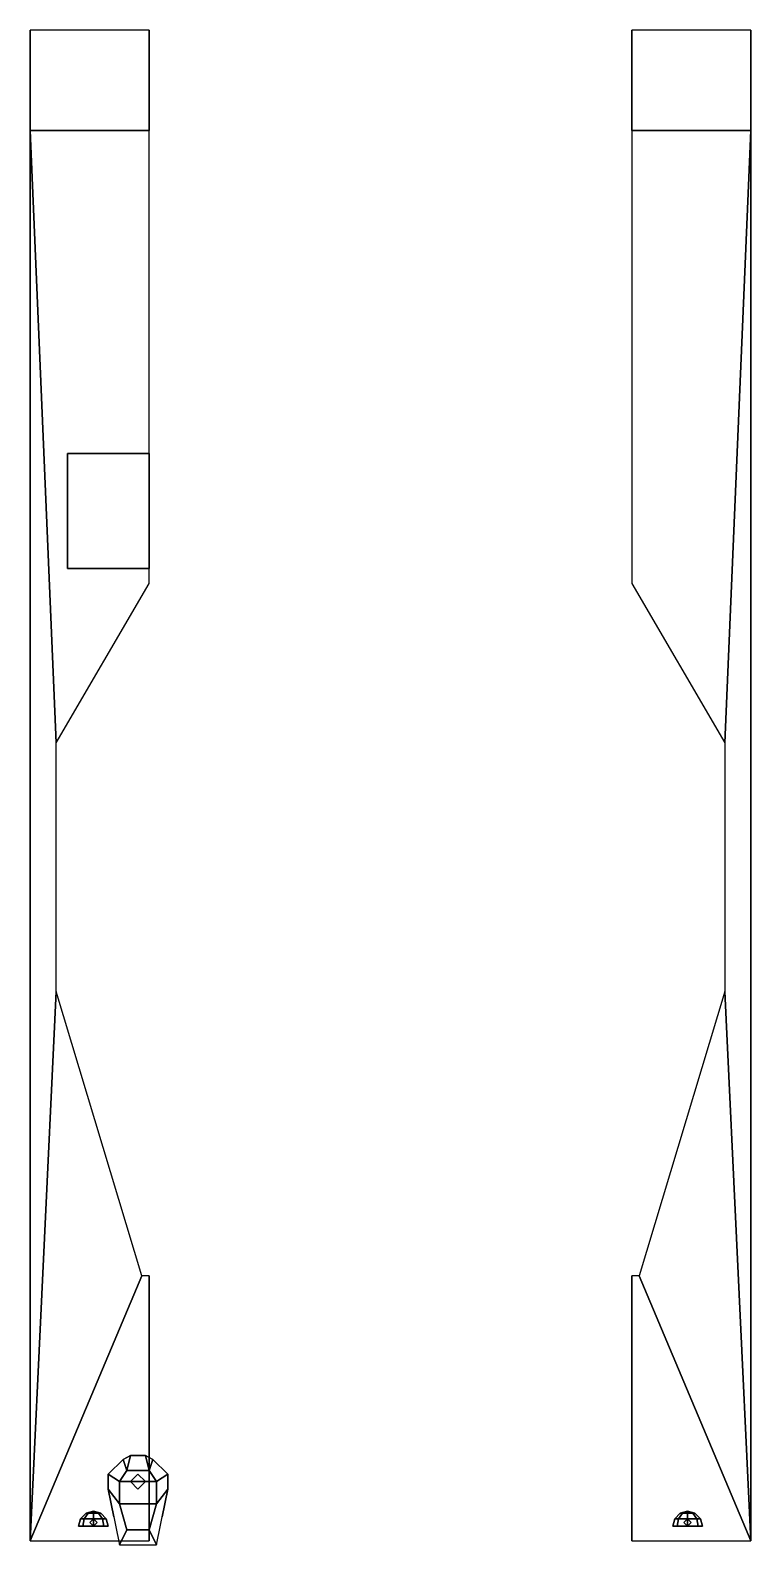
# Model space of a CAD drawing. Extents: x -0.97 to 0.97, y -1.91 to 2.17.
import ezdxf

# ---------------------------------------------------------------- set-up
doc = ezdxf.new("R2010")
doc.units = 0
doc.layers.add('FENDERS', color=6, linetype='CONTINUOUS')

msp = doc.modelspace()

# ---------------------------------------------------------------- linework, layer by layer
at = {"layer": 'FENDERS'}
for points in [[(-0.97, 1.9, 0.92), (-0.65, 1.9, 0.92), (-0.65, 2.17, 0.61), (-0.97, 2.17, 0.61)], [(-0.97, 1.9, 0.88), (-0.97, 1.9, 0.92), (-0.97, 2.17, 0.61), (-0.97, 2.16, 0.58)], [(-0.65, 1.9, 0.92), (-0.65, 1.9, 0.88), (-0.65, 2.16, 0.58), (-0.65, 2.17, 0.61)], [(0.65, 1.9, 0.92), (0.97, 1.9, 0.92), (0.97, 2.17, 0.61), (0.65, 2.17, 0.61)], [(0.65, 1.9, 0.88), (0.65, 1.9, 0.92), (0.65, 2.17, 0.61), (0.65, 2.16, 0.58)], [(0.97, 1.9, 0.92), (0.97, 1.9, 0.88), (0.97, 2.16, 0.58), (0.97, 2.17, 0.61)], [(-0.9, 0.25, 0.92), (-0.65, 0.68, 0.92), (-0.65, 1.9, 0.92), (-0.97, 1.9, 0.92)], [(-0.97, -1.9, 0.88), (-0.97, -1.9, 0.92), (-0.97, 1.9, 0.92), (-0.97, 1.9, 0.88)], [(-0.97, -1.9, 0.92), (-0.9, -0.42, 0.92), (-0.9, 0.25, 0.92), (-0.97, 1.9, 0.92)], [(0.65, 0.68, 0.92), (0.9, 0.25, 0.92), (0.97, 1.9, 0.92), (0.65, 1.9, 0.92)], [(0.9, 0.25, 0.92), (0.9, -0.42, 0.92), (0.97, -1.9, 0.92), (0.97, 1.9, 0.92)], [(0.97, -1.9, 0.92), (0.97, -1.9, 0.88), (0.97, 1.9, 0.88), (0.97, 1.9, 0.92)], [(-0.87, 0.72, 0.92), (-0.87, 0.72, 1.05), (-0.87, 1.03, 1.05), (-0.87, 1.03, 0.92)], [(-0.87, 0.72, 1.05), (-0.65, 0.72, 1.05), (-0.65, 1.03, 1.05), (-0.87, 1.03, 1.05)], [(-0.87, 1.03, 1.05), (-0.65, 1.03, 1.05), (-0.65, 1.03, 0.92), (-0.87, 1.03, 0.92)], [(-0.65, 0.72, 1.05), (-0.65, 0.72, 0.92), (-0.65, 1.03, 0.92), (-0.65, 1.03, 1.05)], [(-0.87, 0.72, 0.92), (-0.65, 0.72, 0.92), (-0.65, 0.72, 1.05), (-0.87, 0.72, 1.05)], [(-0.97, -1.9, 0.92), (-0.97, -1.9, 0.92), (-0.67, -1.186, 0.92), (-0.9, -0.42, 0.92)], [(0.97, -1.9, 0.92), (0.97, -1.9, 0.92), (0.9, -0.42, 0.92), (0.67, -1.186, 0.92)], [(-0.97, -1.9, 0.92), (-0.65, -1.9, 0.92), (-0.65, -1.186, 0.92), (-0.67, -1.186, 0.92)], [(-0.65, -1.9, 0.92), (-0.65, -1.9, 0.73), (-0.65, -1.45, 0.82), (-0.65, -1.186, 0.92)], [(0.65, -1.9, 0.92), (0.97, -1.9, 0.92), (0.67, -1.186, 0.92), (0.65, -1.186, 0.92)], [(0.65, -1.9, 0.73), (0.65, -1.9, 0.92), (0.65, -1.186, 0.92), (0.65, -1.45, 0.82)], [(-0.72, -1.68, 1.05), (-0.71, -1.71, 1.07), (-0.71, -1.71, 1.07), (-0.7, -1.67, 1.05)], [(-0.72, -1.68, 1.02), (-0.72, -1.68, 1.05), (-0.7, -1.67, 1.05), (-0.7, -1.67, 1.02)], [(-0.7, -1.67, 1.05), (-0.71, -1.71, 1.07), (-0.65, -1.71, 1.07), (-0.66, -1.67, 1.05)], [(-0.7, -1.67, 1.02), (-0.7, -1.67, 1.05), (-0.66, -1.67, 1.05), (-0.66, -1.67, 1.02)], [(-0.66, -1.67, 1.05), (-0.65, -1.71, 1.07), (-0.65, -1.71, 1.07), (-0.64, -1.68, 1.05)], [(-0.66, -1.67, 1.02), (-0.66, -1.67, 1.05), (-0.64, -1.68, 1.05), (-0.64, -1.68, 1.02)], [(-0.76, -1.72, 1.05), (-0.73, -1.74, 1.07), (-0.71, -1.71, 1.07), (-0.72, -1.68, 1.05)], [(-0.76, -1.72, 1.02), (-0.76, -1.72, 1.05), (-0.72, -1.68, 1.05), (-0.72, -1.68, 1.02)], [(-0.63, -1.74, 1.07), (-0.65, -1.71, 1.07), (-0.71, -1.71, 1.07), (-0.73, -1.74, 1.07)], [(-0.64, -1.68, 1.05), (-0.65, -1.71, 1.07), (-0.63, -1.74, 1.07), (-0.6, -1.72, 1.05)], [(-0.64, -1.68, 1.02), (-0.64, -1.68, 1.05), (-0.6, -1.72, 1.05), (-0.6, -1.72, 1.02)], [(-0.76, -1.76, 1.05), (-0.73, -1.8, 1.07), (-0.73, -1.74, 1.07), (-0.76, -1.72, 1.05)], [(-0.76, -1.76, 1.02), (-0.76, -1.76, 1.05), (-0.76, -1.72, 1.05), (-0.76, -1.72, 1.02)], [(-0.63, -1.8, 1.07), (-0.63, -1.74, 1.07), (-0.73, -1.74, 1.07), (-0.73, -1.8, 1.07)], [(-0.68, -1.72, 0.92), (-0.7, -1.74, 0.92), (-0.7, -1.74, 1.02), (-0.68, -1.72, 1.02)], [(-0.7, -1.74, 0.92), (-0.68, -1.76, 0.92), (-0.68, -1.76, 1.02), (-0.7, -1.74, 1.02)], [(-0.66, -1.74, 0.92), (-0.68, -1.72, 0.92), (-0.68, -1.72, 1.02), (-0.66, -1.74, 1.02)], [(-0.68, -1.76, 0.92), (-0.66, -1.74, 0.92), (-0.66, -1.74, 1.02), (-0.68, -1.76, 1.02)], [(-0.6, -1.72, 1.05), (-0.63, -1.74, 1.07), (-0.63, -1.8, 1.07), (-0.6, -1.76, 1.05)], [(-0.6, -1.72, 1.02), (-0.6, -1.72, 1.05), (-0.6, -1.76, 1.05), (-0.6, -1.76, 1.02)], [(-0.73, -1.91, 1.05), (-0.71, -1.87, 1.07), (-0.73, -1.8, 1.07), (-0.76, -1.76, 1.05)], [(-0.745, -1.835, 1.05), (-0.745, -1.835, 1.05), (-0.76, -1.76, 1.05), (-0.76, -1.76, 1.02)], [(-0.6, -1.76, 1.05), (-0.63, -1.8, 1.07), (-0.65, -1.87, 1.07), (-0.63, -1.91, 1.05)], [(-0.6, -1.76, 1.02), (-0.6, -1.76, 1.05), (-0.615, -1.835, 1.05)], [(-0.82, -1.8254, 0.97), (-0.8346, -1.84, 0.97), (-0.8245, -1.84, 0.9945), (-0.8141, -1.8254, 0.9841)], [(-0.8141, -1.8254, 0.9559), (-0.8245, -1.84, 0.9455), (-0.8346, -1.84, 0.97), (-0.82, -1.8254, 0.97)], [(-0.8141, -1.8254, 0.9841), (-0.8245, -1.84, 0.9945), (-0.8, -1.84, 1.0046), (-0.8, -1.8254, 0.99)], [(-0.8, -1.8254, 0.95), (-0.8, -1.84, 0.9354), (-0.8245, -1.84, 0.9455), (-0.8141, -1.8254, 0.9559)], [(-0.8, -1.82, 0.97), (-0.82, -1.8254, 0.97), (-0.8141, -1.8254, 0.9841), (-0.8, -1.82, 0.97)], [(-0.8, -1.82, 0.97), (-0.8141, -1.8254, 0.9559), (-0.82, -1.8254, 0.97), (-0.8, -1.82, 0.97)], [(-0.8, -1.82, 0.97), (-0.8141, -1.8254, 0.9841), (-0.8, -1.8254, 0.99), (-0.8, -1.82, 0.97)], [(-0.8, -1.82, 0.97), (-0.8, -1.8254, 0.95), (-0.8141, -1.8254, 0.9559), (-0.8, -1.82, 0.97)], [(-0.8, -1.82, 0.97), (-0.8, -1.8254, 0.99), (-0.7859, -1.8254, 0.9841), (-0.8, -1.82, 0.97)], [(-0.8, -1.82, 0.97), (-0.7859, -1.8254, 0.9841), (-0.78, -1.8254, 0.97), (-0.8, -1.82, 0.97)], [(-0.8, -1.82, 0.97), (-0.78, -1.8254, 0.97), (-0.7859, -1.8254, 0.9559), (-0.8, -1.82, 0.97)], [(-0.8, -1.82, 0.97), (-0.7859, -1.8254, 0.9559), (-0.8, -1.8254, 0.95), (-0.8, -1.82, 0.97)], [(-0.8, -1.8254, 0.99), (-0.8, -1.84, 1.0046), (-0.7755, -1.84, 0.9945), (-0.7859, -1.8254, 0.9841)], [(-0.7859, -1.8254, 0.9559), (-0.7755, -1.84, 0.9455), (-0.8, -1.84, 0.9354), (-0.8, -1.8254, 0.95)], [(-0.7859, -1.8254, 0.9841), (-0.7755, -1.84, 0.9945), (-0.7654, -1.84, 0.97), (-0.78, -1.8254, 0.97)], [(-0.78, -1.8254, 0.97), (-0.7654, -1.84, 0.97), (-0.7755, -1.84, 0.9455), (-0.7859, -1.8254, 0.9559)], [(-0.65, -1.87, 1.07), (-0.63, -1.8, 1.07), (-0.73, -1.8, 1.07), (-0.71, -1.87, 1.07)], [(0.7859, -1.8254, 0.9559), (0.7755, -1.84, 0.9455), (0.7654, -1.84, 0.97), (0.78, -1.8254, 0.97)], [(0.78, -1.8254, 0.97), (0.7654, -1.84, 0.97), (0.7755, -1.84, 0.9945), (0.7859, -1.8254, 0.9841)], [(0.8, -1.8254, 0.95), (0.8, -1.84, 0.9354), (0.7755, -1.84, 0.9455), (0.7859, -1.8254, 0.9559)], [(0.7859, -1.8254, 0.9841), (0.7755, -1.84, 0.9945), (0.8, -1.84, 1.0046), (0.8, -1.8254, 0.99)], [(0.8, -1.82, 0.97), (0.7859, -1.8254, 0.9559), (0.78, -1.8254, 0.97), (0.8, -1.82, 0.97)], [(0.8, -1.82, 0.97), (0.78, -1.8254, 0.97), (0.7859, -1.8254, 0.9841), (0.8, -1.82, 0.97)], [(0.8, -1.82, 0.97), (0.8, -1.8254, 0.95), (0.7859, -1.8254, 0.9559), (0.8, -1.82, 0.97)], [(0.8, -1.82, 0.97), (0.7859, -1.8254, 0.9841), (0.8, -1.8254, 0.99), (0.8, -1.82, 0.97)], [(0.8, -1.82, 0.97), (0.8141, -1.8254, 0.9559), (0.8, -1.8254, 0.95), (0.8, -1.82, 0.97)], [(0.8, -1.82, 0.97), (0.82, -1.8254, 0.97), (0.8141, -1.8254, 0.9559), (0.8, -1.82, 0.97)], [(0.8, -1.82, 0.97), (0.8141, -1.8254, 0.9841), (0.82, -1.8254, 0.97), (0.8, -1.82, 0.97)], [(0.8, -1.82, 0.97), (0.8, -1.8254, 0.99), (0.8141, -1.8254, 0.9841), (0.8, -1.82, 0.97)], [(0.8141, -1.8254, 0.9559), (0.8245, -1.84, 0.9455), (0.8, -1.84, 0.9354), (0.8, -1.8254, 0.95)], [(0.8, -1.8254, 0.99), (0.8, -1.84, 1.0046), (0.8245, -1.84, 0.9945), (0.8141, -1.8254, 0.9841)], [(0.82, -1.8254, 0.97), (0.8346, -1.84, 0.97), (0.8245, -1.84, 0.9455), (0.8141, -1.8254, 0.9559)], [(0.8141, -1.8254, 0.9841), (0.8245, -1.84, 0.9945), (0.8346, -1.84, 0.97), (0.82, -1.8254, 0.97)], [(-0.8346, -1.84, 0.97), (-0.84, -1.86, 0.97), (-0.8283, -1.86, 0.9983), (-0.8245, -1.84, 0.9945)], [(-0.8245, -1.84, 0.9455), (-0.8283, -1.86, 0.9417), (-0.84, -1.86, 0.97), (-0.8346, -1.84, 0.97)], [(-0.76, -1.86, 0.97), (-0.7717, -1.86, 0.9983), (-0.84, -1.86, 0.97), (-0.8283, -1.86, 0.9417)], [(-0.7717, -1.86, 0.9983), (-0.8, -1.86, 1.01), (-0.8283, -1.86, 0.9983), (-0.84, -1.86, 0.97)], [(-0.8245, -1.84, 0.9945), (-0.8283, -1.86, 0.9983), (-0.8, -1.86, 1.01), (-0.8, -1.84, 1.0046)], [(-0.8, -1.84, 0.9354), (-0.8, -1.86, 0.93), (-0.8283, -1.86, 0.9417), (-0.8245, -1.84, 0.9455)], [(-0.7717, -1.86, 0.9417), (-0.76, -1.86, 0.97), (-0.8283, -1.86, 0.9417), (-0.8, -1.86, 0.93)], [(-0.8, -1.84, 0.92), (-0.81, -1.85, 0.92), (-0.81, -1.85, 0.94), (-0.8, -1.84, 0.94)], [(-0.81, -1.85, 0.92), (-0.8, -1.86, 0.92), (-0.8, -1.86, 0.93), (-0.81, -1.85, 0.94)], [(-0.8, -1.84, 1.0046), (-0.8, -1.86, 1.01), (-0.7717, -1.86, 0.9983), (-0.7755, -1.84, 0.9945)], [(-0.7755, -1.84, 0.9455), (-0.7717, -1.86, 0.9417), (-0.8, -1.86, 0.93), (-0.8, -1.84, 0.9354)], [(-0.79, -1.85, 0.92), (-0.8, -1.84, 0.92), (-0.8, -1.84, 0.94), (-0.79, -1.85, 0.94)], [(-0.8, -1.86, 0.92), (-0.79, -1.85, 0.92), (-0.79, -1.85, 0.94), (-0.8, -1.86, 0.93)], [(-0.7755, -1.84, 0.9945), (-0.7717, -1.86, 0.9983), (-0.76, -1.86, 0.97), (-0.7654, -1.84, 0.97)], [(-0.7654, -1.84, 0.97), (-0.76, -1.86, 0.97), (-0.7717, -1.86, 0.9417), (-0.7755, -1.84, 0.9455)], [(-0.63, -1.91, 1.05), (-0.65, -1.87, 1.07), (-0.71, -1.87, 1.07), (-0.73, -1.91, 1.05)], [(0.7755, -1.84, 0.9455), (0.7717, -1.86, 0.9417), (0.76, -1.86, 0.97), (0.7654, -1.84, 0.97)], [(0.7654, -1.84, 0.97), (0.76, -1.86, 0.97), (0.7717, -1.86, 0.9983), (0.7755, -1.84, 0.9945)], [(0.8283, -1.86, 0.9983), (0.8, -1.86, 1.01), (0.7717, -1.86, 0.9983), (0.76, -1.86, 0.97)], [(0.84, -1.86, 0.97), (0.8283, -1.86, 0.9983), (0.76, -1.86, 0.97), (0.7717, -1.86, 0.9417)], [(0.8, -1.84, 0.9354), (0.8, -1.86, 0.93), (0.7717, -1.86, 0.9417), (0.7755, -1.84, 0.9455)], [(0.7755, -1.84, 0.9945), (0.7717, -1.86, 0.9983), (0.8, -1.86, 1.01), (0.8, -1.84, 1.0046)], [(0.8283, -1.86, 0.9417), (0.84, -1.86, 0.97), (0.7717, -1.86, 0.9417), (0.8, -1.86, 0.93)], [(0.8, -1.84, 0.92), (0.79, -1.85, 0.92), (0.79, -1.85, 0.94), (0.8, -1.84, 0.94)], [(0.79, -1.85, 0.92), (0.8, -1.86, 0.92), (0.8, -1.86, 0.93), (0.79, -1.85, 0.94)], [(0.8245, -1.84, 0.9455), (0.8283, -1.86, 0.9417), (0.8, -1.86, 0.93), (0.8, -1.84, 0.9354)], [(0.8, -1.84, 1.0046), (0.8, -1.86, 1.01), (0.8283, -1.86, 0.9983), (0.8245, -1.84, 0.9945)], [(0.81, -1.85, 0.92), (0.8, -1.84, 0.92), (0.8, -1.84, 0.94), (0.81, -1.85, 0.94)], [(0.8, -1.86, 0.92), (0.81, -1.85, 0.92), (0.81, -1.85, 0.94), (0.8, -1.86, 0.93)], [(0.8346, -1.84, 0.97), (0.84, -1.86, 0.97), (0.8283, -1.86, 0.9417), (0.8245, -1.84, 0.9455)], [(0.8245, -1.84, 0.9945), (0.8283, -1.86, 0.9983), (0.84, -1.86, 0.97), (0.8346, -1.84, 0.97)]]:
    msp.add_3dface(points, dxfattribs=at)

doc.saveas('drawing.dxf')
